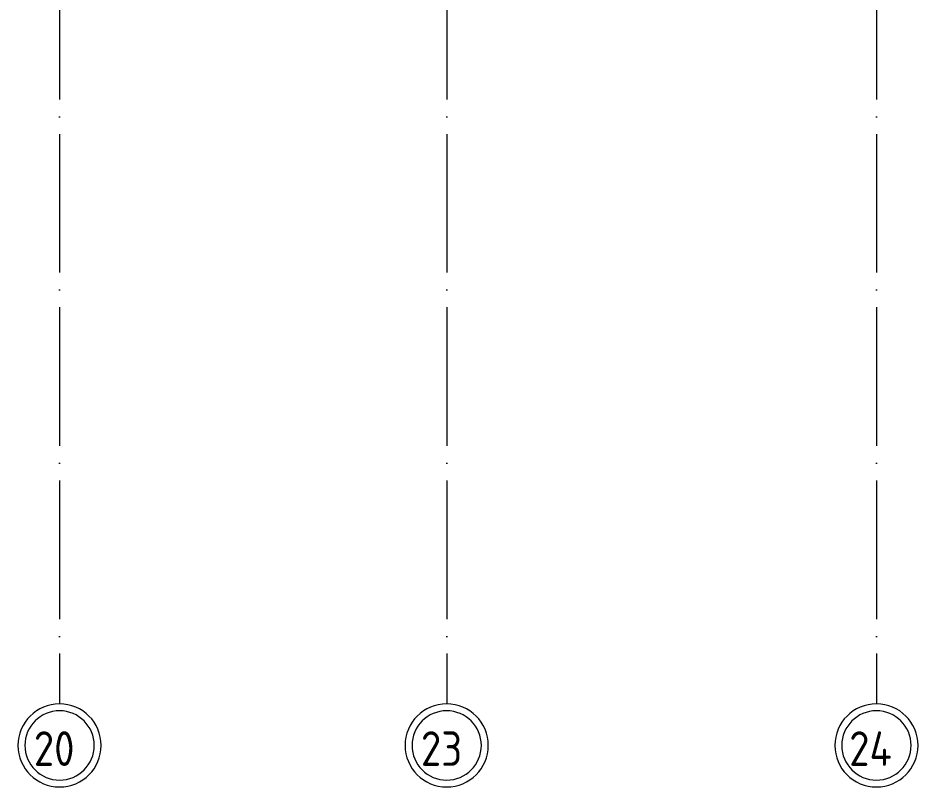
# Model space of a CAD drawing. Header units: millimetres. Extents: x -21010 to 105841, y -18351 to 135084.
# Drawn here: x 42477 to 55462, y -18351 to -7250 of the extents above; entities that cross this region are included whole.
import ezdxf

# ---------------------------------------------------------------- set-up
doc = ezdxf.new("R2010")
doc.units = ezdxf.units.MM
doc.linetypes.add('ADSK_Линия сетки', pattern=[2500, 2000, -250, 0, -250])
doc.layers.add('Оси', color=7, linetype='Continuous', lineweight=9)
doc.styles.add('GOST Common_2', font='GOST_Common.ttf', dxfattribs={"width": 0.9, "height": 500})

# ---------------------------------------------------------------- blocks, each defined once
blk = doc.blocks.new('1 этаж 21082025')
at = {"layer": 'Оси', "linetype": 'ADSK_Линия сетки'}
for p, q in [((48815, -29900), (48815, -60626)), ((54400, -29900), (54400, -60626)), ((60600, -29900), (60600, -60626))]:
    blk.add_line(p, q, dxfattribs=at)
at = {"layer": 'Оси', "lineweight": 20}
for centre, radius, start, end in [((48815, -61226), 600, 0, 180), ((54400, -61226), 600, 0, 180), ((60600, -61226), 600, 0, 180), ((48815, -61226), 500, 0, 180), ((54400, -61226), 500, 0, 180), ((60600, -61226), 500, 0, 180), ((48815, -61226), 600, 180, 0), ((48815, -61226), 500, 180, 0), ((54400, -61226), 600, 180, 0), ((54400, -61226), 500, 180, 0), ((60600, -61226), 600, 180, 0), ((60600, -61226), 500, 180, 0)]:
    blk.add_arc(centre, radius, start, end, dxfattribs=at)
at = {"layer": 'Оси', "style": 'GOST Common_2', "width": 0.9}
for s, p in [('20', (48443, -61522)), ('23', (54028, -61522)), ('24', (60207, -61522))]:
    blk.add_text(s, height=500, dxfattribs=at).set_placement(p)

msp = doc.modelspace()

# ---------------------------------------------------------------- block references
msp.add_blockref('1 этаж 21082025', (-5738, 43475))

doc.saveas('drawing.dxf')
